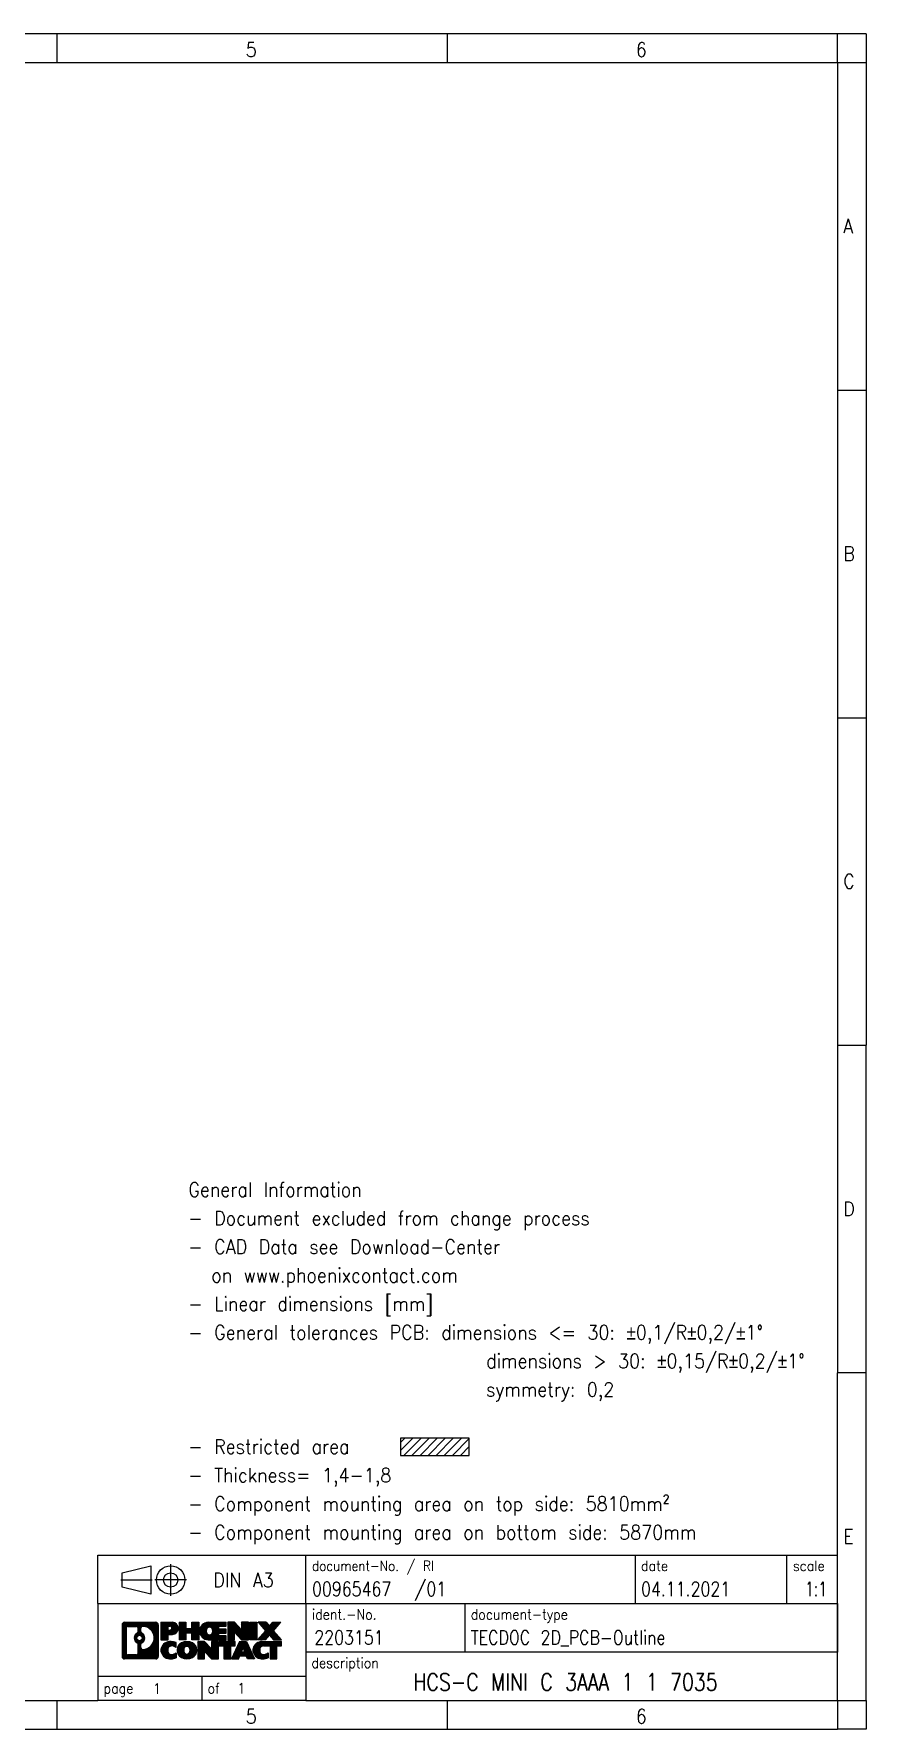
# Model space of a CAD drawing. Header units: millimetres. Extents: x -1283 to -863, y -1170 to -873.
# Drawn here: x -1008.7 to -862.9, y -1170 to -873 of the extents above; entities that cross this region are included whole.
import ezdxf

# ---------------------------------------------------------------- set-up
doc = ezdxf.new("R2010")
doc.units = ezdxf.units.MM
doc.linetypes.add('DOT_CENTER', pattern=[14, 12, -1, 0, -1])
doc.linetypes.add('PHANTOM', pattern=[13, 10, -1, 0, -1, 0, -1])
doc.layers.add('1', color=7, linetype='Continuous')
doc.styles.add('CONVERTER_11', font='txt.shx', dxfattribs={"width": 0.9})
doc.styles.add('CONVERTER_12', font='txt.shx', dxfattribs={"width": 0.81})
doc.styles.add('CONVERTER_13', font='txt.shx', dxfattribs={"width": 0.72})
doc.styles.add('CONVERTER_14', font='txt.shx', dxfattribs={"width": 0.855})
pattern_1 = [(45, (62.7811309658083, -72.3161373035813), (-0.1414213562373095, 0), [])]

# ---------------------------------------------------------------- blocks, each defined once
blk = doc.blocks.new('110519_general_information_2', base_point=(-938.42158064656, -1120.54371178141))
at = {"layer": '1', "linetype": 'Continuous'}
h = blk.add_hatch(dxfattribs=at)
h.set_pattern_fill('_USER', color=2, angle=45, pattern_type=0)
h.set_pattern_definition([(45, (0, 0), (-0.7071067811865475, 0.7071067811865476), [])])
h.paths.add_polyline_path([(-932.42158064656, -1119.04371178141), (-944.42158064656, -1119.04371178141), (-944.42158064656, -1122.04371178141), (-932.42158064656, -1122.04371178141)])
at = {"layer": '1', "color": 2, "linetype": 'Continuous'}
for p, q in [((-932.42158064656, -1119.04371178141), (-944.42158064656, -1119.04371178141)), ((-944.42158064656, -1119.04371178141), (-944.42158064656, -1122.04371178141)), ((-932.42158064656, -1122.04371178141), (-932.42158064656, -1119.04371178141)), ((-944.42158064656, -1122.04371178141), (-932.42158064656, -1122.04371178141))]:
    blk.add_line(p, q, dxfattribs=at)
blk = doc.blocks.new('_punkt', base_point=(-867.8999996192998, -1164.999998473352))
at = {"layer": '1', "color": 2, "linetype": 'Continuous'}
for q in [(-862.8999996193022, -1164.999998473352), (-867.8999996192997, -1169.999998473352)]:
    blk.add_line((-867.8999996192997, -1164.999998473352), q, dxfattribs=at)
blk = doc.blocks.new('_rahmen', base_point=(-867.8999996192997, -1169.999998473352))
at = {"layer": '1', "linetype": 'Continuous'}
h = blk.add_hatch(dxfattribs=at)
h.set_pattern_fill('CUSTOM20', color=2, scale=0.1, angle=45, pattern_type=2)
h.set_pattern_definition(pattern_1)
edge = h.paths.add_edge_path()
edge.add_line((-986.8863479380036, -1151.717743088753), (-986.8863479380036, -1157.282253857953))
edge.add_arc((-987.3105925533874, -1157.282253857953), 0.4242446153830315, 270, 360, ccw=False)
edge.add_line((-987.3105925533874, -1157.706498473336), (-992.7839046441044, -1157.706498473336))
edge.add_arc((-992.7839046441044, -1157.282253857953), 0.4242446153828041, 180, 270, ccw=False)
edge.add_line((-993.2081492594872, -1157.282253857953), (-993.2081492594872, -1151.717743088753))
edge.add_arc((-992.7839046441044, -1151.717743088753), 0.424244615383941, 90, 180, ccw=False)
edge.add_line((-992.7839046441044, -1151.293498473369), (-987.3105925533874, -1151.293498473369))
edge.add_arc((-987.3105925533874, -1151.717743088753), 0.4242446153838273, 0, 90, ccw=False)
edge = h.paths.add_edge_path(flags=16)
edge.add_arc((-992.1900099673578, -1156.678225994703), 0.3157169230756836, 180, 270)
edge.add_line((-992.1900099673578, -1156.993942917779), (-990.7141767063483, -1156.993942917779))
edge.add_arc((-990.7141767063483, -1156.678225994703), 0.3157169230757972, 270, 360)
edge.add_line((-990.3984597832716, -1156.678225994703), (-990.3984597832716, -1155.147455063171))
edge.add_arc((-990.7141767063483, -1155.147455063171), 0.3157169230767067, 0, 64.80558935147235)
edge.add_arc((-990.1915922587733, -1154.036625317108), 0.9118975235571412, 115.19441064853629, 244.80558935148798, ccw=False)
edge.add_arc((-990.7141767063483, -1152.925795571046), 0.3157169230765287, 295.1944106485277, 360)
edge.add_line((-990.3984597832716, -1152.925795571046), (-990.3984597832716, -1152.321770951985))
edge.add_arc((-990.7141767063483, -1152.321770951985), 0.3157169230767067, 0, 90)
edge.add_line((-990.7141767063483, -1152.006054028909), (-992.1900099673578, -1152.006054028909))
edge.add_arc((-992.1900099673578, -1152.321770951985), 0.3157169230760246, 90, 180)
edge.add_line((-992.5057268904335, -1152.321770951985), (-992.5057268904335, -1156.678225994703))
edge = h.paths.add_edge_path(flags=16)
edge.add_arc((-989.614461280826, -1155.145766917077), 0.3157169230770072, 115.3740086783167, 180)
edge.add_line((-989.9301782039029, -1155.145766917077), (-989.9301782039029, -1155.727618323772))
edge.add_arc((-989.614461280826, -1155.727618323772), 0.3157169230768204, 180, 269.8110329574179)
edge.add_arc((-989.608845145516, -1154.024783376203), 2.018561131933152, 269.811032957581, 450.188967042419)
edge.add_arc((-989.614461280826, -1152.321948428634), 0.3157169230760149, 90.18896704258206, 180)
edge.add_line((-989.9301782039029, -1152.321948428634), (-989.9301782039029, -1152.927483717141))
edge.add_arc((-989.614461280826, -1152.927483717141), 0.3157169230768204, 180, 244.6259913215949)
edge.add_arc((-990.140503978914, -1154.036625317108), 0.9118481501445603, -64.6259913218226, 64.6259913217981, ccw=False)
edge = h.paths.add_edge_path(flags=16)
edge.add_arc((-990.1643189935868, -1154.036625317108), 0.4709789327785074, 0, 360)
h = blk.add_hatch(dxfattribs=at)
h.set_pattern_fill('CUSTOM21', color=2, scale=0.1, angle=45, pattern_type=2)
h.set_pattern_definition(pattern_1)
edge = h.paths.add_edge_path()
edge.add_line((-986.8863479380036, -1151.717743088753), (-986.8863479380036, -1157.282253857953))
edge.add_arc((-987.3105925533874, -1157.282253857953), 0.4242446153830315, 270, 360, ccw=False)
edge.add_line((-987.3105925533874, -1157.706498473336), (-992.7839046441044, -1157.706498473336))
edge.add_arc((-992.7839046441044, -1157.282253857953), 0.4242446153828041, 180, 270, ccw=False)
edge.add_line((-993.2081492594872, -1157.282253857953), (-993.2081492594872, -1151.717743088753))
edge.add_arc((-992.7839046441044, -1151.717743088753), 0.424244615383941, 90, 180, ccw=False)
edge.add_line((-992.7839046441044, -1151.293498473369), (-987.3105925533874, -1151.293498473369))
edge.add_arc((-987.3105925533874, -1151.717743088753), 0.4242446153838273, 0, 90, ccw=False)
edge = h.paths.add_edge_path(flags=16)
edge.add_arc((-992.1900099673578, -1156.678225994703), 0.3157169230756836, 180, 270)
edge.add_line((-992.1900099673578, -1156.993942917779), (-990.7141767063483, -1156.993942917779))
edge.add_arc((-990.7141767063483, -1156.678225994703), 0.3157169230757972, 270, 360)
edge.add_line((-990.3984597832716, -1156.678225994703), (-990.3984597832716, -1155.147455063171))
edge.add_arc((-990.7141767063483, -1155.147455063171), 0.3157169230767067, 0, 64.80558935147235)
edge.add_arc((-990.1915922587733, -1154.036625317108), 0.9118975235571412, 115.19441064853629, 244.80558935148798, ccw=False)
edge.add_arc((-990.7141767063483, -1152.925795571046), 0.3157169230765287, 295.1944106485277, 360)
edge.add_line((-990.3984597832716, -1152.925795571046), (-990.3984597832716, -1152.321770951985))
edge.add_arc((-990.7141767063483, -1152.321770951985), 0.3157169230767067, 0, 90)
edge.add_line((-990.7141767063483, -1152.006054028909), (-992.1900099673578, -1152.006054028909))
edge.add_arc((-992.1900099673578, -1152.321770951985), 0.3157169230760246, 90, 180)
edge.add_line((-992.5057268904335, -1152.321770951985), (-992.5057268904335, -1156.678225994703))
edge = h.paths.add_edge_path(flags=16)
edge.add_arc((-989.614461280826, -1155.145766917077), 0.3157169230770072, 115.3740086783167, 180)
edge.add_line((-989.9301782039029, -1155.145766917077), (-989.9301782039029, -1155.727618323772))
edge.add_arc((-989.614461280826, -1155.727618323772), 0.3157169230768204, 180, 269.8110329574179)
edge.add_arc((-989.608845145516, -1154.024783376203), 2.018561131933152, 269.811032957581, 450.188967042419)
edge.add_arc((-989.614461280826, -1152.321948428634), 0.3157169230760149, 90.18896704258206, 180)
edge.add_line((-989.9301782039029, -1152.321948428634), (-989.9301782039029, -1152.927483717141))
edge.add_arc((-989.614461280826, -1152.927483717141), 0.3157169230768204, 180, 244.6259913215949)
edge.add_arc((-990.140503978914, -1154.036625317108), 0.9118481501445603, -64.6259913218226, 64.6259913217981, ccw=False)
edge = h.paths.add_edge_path(flags=16)
edge.add_arc((-990.1643189935868, -1154.036625317108), 0.4709789327785074, 0, 360)
h = blk.add_hatch(dxfattribs=at)
h.set_pattern_fill('CUSTOM14', color=2, scale=0.1, angle=45, pattern_type=2)
h.set_pattern_definition(pattern_1)
edge = h.paths.add_edge_path()
edge.add_line((-984.4099588591024, -1153.404229756018), (-985.1687264468828, -1153.404229756018))
edge.add_line((-985.1687264468828, -1153.404229756018), (-985.1687264468828, -1154.347307997162))
edge.add_line((-985.1687264468828, -1154.347307997162), (-986.4092308571368, -1154.347307997162))
edge.add_line((-986.4092308571368, -1154.347307997162), (-986.4092308571368, -1151.293498473351))
edge.add_line((-986.4092308571368, -1151.293498473351), (-984.4099588591024, -1151.293498473351))
edge.add_arc((-984.4099588591024, -1152.348864114685), 1.055365641332855, -90, 90, ccw=False)
edge = h.paths.add_edge_path(flags=16)
edge.add_arc((-984.8514313853408, -1152.309468143462), 0.3528638246709761, 270, 450)
edge.add_line((-984.8514313853408, -1151.956604318791), (-985.1687264468828, -1151.956604318791))
edge.add_line((-985.1687264468828, -1151.956604318791), (-985.1687264468828, -1152.662331968133))
edge.add_line((-985.1687264468828, -1152.662331968133), (-984.8514313853408, -1152.662331968133))
h = blk.add_hatch(dxfattribs=at)
h.set_pattern_fill('CUSTOM15', color=2, scale=0.1, angle=45, pattern_type=2)
h.set_pattern_definition(pattern_1)
edge = h.paths.add_edge_path()
edge.add_line((-984.4099588591024, -1153.404229756018), (-985.1687264468828, -1153.404229756018))
edge.add_line((-985.1687264468828, -1153.404229756018), (-985.1687264468828, -1154.347307997162))
edge.add_line((-985.1687264468828, -1154.347307997162), (-986.4092308571368, -1154.347307997162))
edge.add_line((-986.4092308571368, -1154.347307997162), (-986.4092308571368, -1151.293498473351))
edge.add_line((-986.4092308571368, -1151.293498473351), (-984.4099588591024, -1151.293498473351))
edge.add_arc((-984.4099588591024, -1152.348864114685), 1.055365641332855, -90, 90, ccw=False)
edge = h.paths.add_edge_path(flags=16)
edge.add_arc((-984.8514313853408, -1152.309468143462), 0.3528638246709761, 270, 450)
edge.add_line((-984.8514313853408, -1151.956604318791), (-985.1687264468828, -1151.956604318791))
edge.add_line((-985.1687264468828, -1151.956604318791), (-985.1687264468828, -1152.662331968133))
edge.add_line((-985.1687264468828, -1152.662331968133), (-984.8514313853408, -1152.662331968133))
h = blk.add_hatch(dxfattribs=at)
h.set_pattern_fill('CUSTOM0', color=2, scale=0.1, angle=45, pattern_type=2)
h.set_pattern_definition(pattern_1)
h.paths.add_polyline_path([(-979.7773034330886, -1154.347307997162), (-980.9700961352551, -1154.347307997162), (-980.9700961352551, -1153.213035888318), (-982.0197537131625, -1153.213035888318), (-982.0197537131625, -1154.347307997162), (-983.212546415329, -1154.347307997162), (-983.212546415329, -1151.293498473351), (-982.0197537131625, -1151.293498473351), (-982.0197537131625, -1152.362331806685), (-980.9700961352551, -1152.362331806685), (-980.9700961352551, -1151.293498473351), (-979.7773034330886, -1151.293498473351)])
h = blk.add_hatch(dxfattribs=at)
h.set_pattern_fill('CUSTOM1', color=2, scale=0.1, angle=45, pattern_type=2)
h.set_pattern_definition(pattern_1)
h.paths.add_polyline_path([(-979.7773034330886, -1154.347307997162), (-980.9700961352551, -1154.347307997162), (-980.9700961352551, -1153.213035888318), (-982.0197537131625, -1153.213035888318), (-982.0197537131625, -1154.347307997162), (-983.212546415329, -1154.347307997162), (-983.212546415329, -1151.293498473351), (-982.0197537131625, -1151.293498473351), (-982.0197537131625, -1152.362331806685), (-980.9700961352551, -1152.362331806685), (-980.9700961352551, -1151.293498473351), (-979.7773034330886, -1151.293498473351)])
h = blk.add_hatch(dxfattribs=at)
h.set_pattern_fill('CUSTOM18', color=2, scale=0.1, angle=45, pattern_type=2)
h.set_pattern_definition(pattern_1)
edge = h.paths.add_edge_path()
edge.add_line((-974.958420916334, -1151.991512078794), (-976.2943487427617, -1151.991512078794))
edge.add_line((-976.2943487427617, -1151.991512078794), (-976.2943487427617, -1152.471396432535))
edge.add_line((-976.2943487427617, -1152.471396432535), (-974.958420916334, -1152.471396432535))
edge.add_line((-974.958420916334, -1152.471396432535), (-974.958420916334, -1153.169410037978))
edge.add_line((-974.958420916334, -1153.169410037978), (-976.2943487427617, -1153.169410037978))
edge.add_line((-976.2943487427617, -1153.169410037978), (-976.2943487427617, -1153.649294391719))
edge.add_line((-976.2943487427617, -1153.649294391719), (-974.958420916334, -1153.649294391719))
edge.add_line((-974.958420916334, -1153.649294391719), (-974.958420916334, -1154.347307997162))
edge.add_line((-974.958420916334, -1154.347307997162), (-978.108740640115, -1154.347307997162))
edge.add_arc((-978.108740640115, -1152.820403235256), 1.526904761904916, 90, 270, ccw=False)
edge.add_line((-978.108740640115, -1151.293498473351), (-974.958420916334, -1151.293498473351))
edge.add_line((-974.958420916334, -1151.293498473351), (-974.958420916334, -1151.991512078794))
edge = h.paths.add_edge_path(flags=16)
edge.add_arc((-977.8924686299498, -1152.663672057136), 0.5179085730130512, 38.12041979709668, 141.8795802029111)
edge.add_arc((-977.6927285936035, -1152.820403235256), 0.7717997786790727, 141.8795802029074, 218.1204197972121)
edge.add_arc((-977.8924686299498, -1152.977134413377), 0.5179085730138424, 218.1204197971879, 321.8795802028044)
edge.add_arc((-978.092208666296, -1152.820403235256), 0.7717997786801571, 321.8795802027775, 398.120419797103)
h = blk.add_hatch(dxfattribs=at)
h.set_pattern_fill('CUSTOM19', color=2, scale=0.1, angle=45, pattern_type=2)
h.set_pattern_definition(pattern_1)
edge = h.paths.add_edge_path()
edge.add_line((-974.958420916334, -1151.991512078794), (-976.2943487427617, -1151.991512078794))
edge.add_line((-976.2943487427617, -1151.991512078794), (-976.2943487427617, -1152.471396432535))
edge.add_line((-976.2943487427617, -1152.471396432535), (-974.958420916334, -1152.471396432535))
edge.add_line((-974.958420916334, -1152.471396432535), (-974.958420916334, -1153.169410037978))
edge.add_line((-974.958420916334, -1153.169410037978), (-976.2943487427617, -1153.169410037978))
edge.add_line((-976.2943487427617, -1153.169410037978), (-976.2943487427617, -1153.649294391719))
edge.add_line((-976.2943487427617, -1153.649294391719), (-974.958420916334, -1153.649294391719))
edge.add_line((-974.958420916334, -1153.649294391719), (-974.958420916334, -1154.347307997162))
edge.add_line((-974.958420916334, -1154.347307997162), (-978.108740640115, -1154.347307997162))
edge.add_arc((-978.108740640115, -1152.820403235256), 1.526904761904916, 90, 270, ccw=False)
edge.add_line((-978.108740640115, -1151.293498473351), (-974.958420916334, -1151.293498473351))
edge.add_line((-974.958420916334, -1151.293498473351), (-974.958420916334, -1151.991512078794))
edge = h.paths.add_edge_path(flags=16)
edge.add_arc((-977.8924686299498, -1152.663672057136), 0.5179085730130512, 38.12041979709668, 141.8795802029111)
edge.add_arc((-977.6927285936035, -1152.820403235256), 0.7717997786790727, 141.8795802029074, 218.1204197972121)
edge.add_arc((-977.8924686299498, -1152.977134413377), 0.5179085730138424, 218.1204197971879, 321.8795802028044)
edge.add_arc((-978.092208666296, -1152.820403235256), 0.7717997786801571, 321.8795802027775, 398.120419797103)
h = blk.add_hatch(dxfattribs=at)
h.set_pattern_fill('CUSTOM4', color=2, scale=0.1, angle=45, pattern_type=2)
h.set_pattern_definition(pattern_1)
h.paths.add_polyline_path([(-972.2865652634806, -1152.602273983556), (-973.5270696737347, -1151.293498473351), (-974.7198623759011, -1151.293498473351), (-974.7198623759011, -1154.347307997162), (-973.5270696737347, -1154.347307997162), (-973.5270696737347, -1153.038532486957), (-972.2865652634806, -1154.347307997162), (-971.0937725613139, -1154.347307997162), (-971.0937725613139, -1151.293498473351), (-972.2865652634806, -1151.293498473351)])
h = blk.add_hatch(dxfattribs=at)
h.set_pattern_fill('CUSTOM5', color=2, scale=0.1, angle=45, pattern_type=2)
h.set_pattern_definition(pattern_1)
h.paths.add_polyline_path([(-972.2865652634806, -1152.602273983556), (-973.5270696737347, -1151.293498473351), (-974.7198623759011, -1151.293498473351), (-974.7198623759011, -1154.347307997162), (-973.5270696737347, -1154.347307997162), (-973.5270696737347, -1153.038532486957), (-972.2865652634806, -1154.347307997162), (-971.0937725613139, -1154.347307997162), (-971.0937725613139, -1151.293498473351), (-972.2865652634806, -1151.293498473351)])
h = blk.add_hatch(dxfattribs=at)
h.set_pattern_fill('CUSTOM10', color=2, scale=0.1, angle=45, pattern_type=2)
h.set_pattern_definition(pattern_1)
h.paths.add_polyline_path([(-969.6147096106272, -1154.347307997162), (-970.8552140208801, -1154.347307997162), (-970.8552140208801, -1151.293498473351), (-969.6147096106272, -1151.293498473351)])
h = blk.add_hatch(dxfattribs=at)
h.set_pattern_fill('CUSTOM11', color=2, scale=0.1, angle=45, pattern_type=2)
h.set_pattern_definition(pattern_1)
h.paths.add_polyline_path([(-969.6147096106272, -1154.347307997162), (-970.8552140208801, -1154.347307997162), (-970.8552140208801, -1151.293498473351), (-969.6147096106272, -1151.293498473351)])
h = blk.add_hatch(dxfattribs=at)
h.set_pattern_fill('CUSTOM12', color=2, scale=0.1, angle=45, pattern_type=2)
h.set_pattern_definition(pattern_1)
h.paths.add_polyline_path([(-965.3922234449564, -1151.293498473351), (-966.6947530757229, -1152.766449003387), (-965.2968000287826, -1154.347307997162), (-966.6995242465309, -1154.347307997162), (-967.3961151845964, -1153.559576211868), (-968.0927061226622, -1154.347307997162), (-969.4954303404103, -1154.347307997162), (-968.09747729347, -1152.766449003387), (-969.4000069242375, -1151.293498473351), (-967.9972827064882, -1151.293498473351), (-967.3961151845964, -1151.973321794906), (-966.7949476627036, -1151.293498473351)])
h = blk.add_hatch(dxfattribs=at)
h.set_pattern_fill('CUSTOM13', color=2, scale=0.1, angle=45, pattern_type=2)
h.set_pattern_definition(pattern_1)
h.paths.add_polyline_path([(-965.3922234449564, -1151.293498473351), (-966.6947530757229, -1152.766449003387), (-965.2968000287826, -1154.347307997162), (-966.6995242465309, -1154.347307997162), (-967.3961151845964, -1153.559576211868), (-968.0927061226622, -1154.347307997162), (-969.4954303404103, -1154.347307997162), (-968.09747729347, -1152.766449003387), (-969.4000069242375, -1151.293498473351), (-967.9972827064882, -1151.293498473351), (-967.3961151845964, -1151.973321794906), (-966.7949476627036, -1151.293498473351)])
h = blk.add_hatch(dxfattribs=at)
h.set_pattern_fill('CUSTOM24', color=2, scale=0.1, angle=45, pattern_type=2)
h.set_pattern_definition(pattern_1)
edge = h.paths.add_edge_path()
edge.add_arc((-984.7844470266641, -1156.292384073466), 1.63969512394044, 84.84185523036614, 164.9381082228913)
edge.add_arc((-985.203574870127, -1156.179593711431), 1.205656168390868, 164.9381082228951, 195.0618917771153)
edge.add_arc((-984.7844470266641, -1156.066803349396), 1.639695123939652, 195.0618917771087, 275.1581447696339)
edge.add_arc((-985.0733031214, -1152.866912766174), 4.852596863499065, 275.1581447696229, 285.9799912583526)
edge.add_line((-983.7373752042822, -1157.531995071975), (-983.7373752042822, -1156.659478065172))
edge.add_arc((-984.9154302463073, -1154.769127346022), 2.227384008972647, 288.4480761181374, 301.93090894996465, ccw=False)
edge.add_arc((-984.4972625126463, -1156.02267312206), 0.9059297849846808, 246.6277221118606, 288.44807611817384, ccw=False)
edge.add_arc((-984.6537025453484, -1156.384665140769), 0.5115800601949912, 208.5214732577276, 246.6277221118682, ccw=False)
edge.add_arc((-984.2763452872681, -1156.179593711431), 0.941059735333413, 151.4785267422564, 208.521473257695, ccw=False)
edge.add_arc((-984.6537025453484, -1155.974522282092), 0.5115800601953623, 113.37227788817219, 151.4785267422724, ccw=False)
edge.add_arc((-984.4972625126463, -1156.336514300803), 0.9059297849855745, 71.55192388186248, 113.3722778881108, ccw=False)
edge.add_arc((-984.9154302463073, -1157.590060076839), 2.227384008973766, 58.06909105003848, 71.55192388186259, ccw=False)
edge.add_line((-983.7373752042822, -1155.699709357689), (-983.7373752042822, -1154.827192350886))
edge.add_arc((-985.0733031214, -1159.492274656687), 4.852596863498158, 74.02000874164733, 84.84185523037584)
h = blk.add_hatch(dxfattribs=at)
h.set_pattern_fill('CUSTOM25', color=2, scale=0.1, angle=45, pattern_type=2)
h.set_pattern_definition(pattern_1)
edge = h.paths.add_edge_path()
edge.add_arc((-984.7844470266641, -1156.292384073466), 1.63969512394044, 84.84185523036614, 164.9381082228913)
edge.add_arc((-985.203574870127, -1156.179593711431), 1.205656168390868, 164.9381082228951, 195.0618917771153)
edge.add_arc((-984.7844470266641, -1156.066803349396), 1.639695123939652, 195.0618917771087, 275.1581447696339)
edge.add_arc((-985.0733031214, -1152.866912766174), 4.852596863499065, 275.1581447696229, 285.9799912583526)
edge.add_line((-983.7373752042822, -1157.531995071975), (-983.7373752042822, -1156.659478065172))
edge.add_arc((-984.9154302463073, -1154.769127346022), 2.227384008972647, 288.4480761181374, 301.93090894996465, ccw=False)
edge.add_arc((-984.4972625126463, -1156.02267312206), 0.9059297849846808, 246.6277221118606, 288.44807611817384, ccw=False)
edge.add_arc((-984.6537025453484, -1156.384665140769), 0.5115800601949912, 208.5214732577276, 246.6277221118682, ccw=False)
edge.add_arc((-984.2763452872681, -1156.179593711431), 0.941059735333413, 151.4785267422564, 208.521473257695, ccw=False)
edge.add_arc((-984.6537025453484, -1155.974522282092), 0.5115800601953623, 113.37227788817219, 151.4785267422724, ccw=False)
edge.add_arc((-984.4972625126463, -1156.336514300803), 0.9059297849855745, 71.55192388186248, 113.3722778881108, ccw=False)
edge.add_arc((-984.9154302463073, -1157.590060076839), 2.227384008973766, 58.06909105003848, 71.55192388186259, ccw=False)
edge.add_line((-983.7373752042822, -1155.699709357689), (-983.7373752042822, -1154.827192350886))
edge.add_arc((-985.0733031214, -1159.492274656687), 4.852596863498158, 74.02000874164733, 84.84185523037584)
h = blk.add_hatch(dxfattribs=at)
h.set_pattern_fill('CUSTOM16', color=2, scale=0.1, angle=45, pattern_type=2)
h.set_pattern_definition(pattern_1)
edge = h.paths.add_edge_path()
edge.add_arc((-981.8534161107433, -1156.718168721734), 2.065479772209248, 62.45185182431621, 117.5481481756586)
edge.add_arc((-982.1343560025766, -1156.179593711431), 1.458034083651995, 117.5481481756546, 242.4518518243454)
edge.add_arc((-981.8534161107433, -1155.641018701128), 2.065479772208775, 242.4518518243414, 297.5481481756838)
edge.add_arc((-981.5724762189101, -1156.179593711431), 1.458034083652521, 297.5481481756942, 422.4518518243058)
edge = h.paths.add_edge_path(flags=16)
edge.add_arc((-982.0531561470897, -1156.179593711431), 0.7717997786795957, 321.8795802028306, 398.1204197971695)
edge.add_arc((-981.8534161107433, -1156.02286253331), 0.5179085730130126, 38.120419797132, 141.8795802028913)
edge.add_arc((-981.6536760743973, -1156.179593711431), 0.7717997786795957, 141.8795802028306, 218.1204197971694)
edge.add_arc((-981.8534161107433, -1156.336324889551), 0.5179085730138424, 218.1204197971879, 321.8795802027889)
h = blk.add_hatch(dxfattribs=at)
h.set_pattern_fill('CUSTOM17', color=2, scale=0.1, angle=45, pattern_type=2)
h.set_pattern_definition(pattern_1)
edge = h.paths.add_edge_path()
edge.add_arc((-981.8534161107433, -1156.718168721734), 2.065479772209248, 62.45185182431621, 117.5481481756586)
edge.add_arc((-982.1343560025766, -1156.179593711431), 1.458034083651995, 117.5481481756546, 242.4518518243454)
edge.add_arc((-981.8534161107433, -1155.641018701128), 2.065479772208775, 242.4518518243414, 297.5481481756838)
edge.add_arc((-981.5724762189101, -1156.179593711431), 1.458034083652521, 297.5481481756942, 422.4518518243058)
edge = h.paths.add_edge_path(flags=16)
edge.add_arc((-982.0531561470897, -1156.179593711431), 0.7717997786795957, 321.8795802028306, 398.1204197971695)
edge.add_arc((-981.8534161107433, -1156.02286253331), 0.5179085730130126, 38.120419797132, 141.8795802028913)
edge.add_arc((-981.6536760743973, -1156.179593711431), 0.7717997786795957, 141.8795802028306, 218.1204197971694)
edge.add_arc((-981.8534161107433, -1156.336324889551), 0.5179085730138424, 218.1204197971879, 321.8795802027889)
h = blk.add_hatch(dxfattribs=at)
h.set_pattern_fill('CUSTOM2', color=2, scale=0.1, angle=45, pattern_type=2)
h.set_pattern_definition(pattern_1)
h.paths.add_polyline_path([(-977.5350040839003, -1155.96146445973), (-978.7755084941532, -1154.652688949525), (-979.9683011963208, -1154.652688949525), (-979.9683011963208, -1157.706498473336), (-978.7755084941532, -1157.706498473336), (-978.7755084941532, -1156.397722963132), (-977.5350040839003, -1157.706498473336), (-976.3422113817339, -1157.706498473336), (-976.3422113817339, -1154.652688949525), (-977.5350040839003, -1154.652688949525)])
h = blk.add_hatch(dxfattribs=at)
h.set_pattern_fill('CUSTOM3', color=2, scale=0.1, angle=45, pattern_type=2)
h.set_pattern_definition(pattern_1)
h.paths.add_polyline_path([(-977.5350040839003, -1155.96146445973), (-978.7755084941532, -1154.652688949525), (-979.9683011963208, -1154.652688949525), (-979.9683011963208, -1157.706498473336), (-978.7755084941532, -1157.706498473336), (-978.7755084941532, -1156.397722963132), (-977.5350040839003, -1157.706498473336), (-976.3422113817339, -1157.706498473336), (-976.3422113817339, -1154.652688949525), (-977.5350040839003, -1154.652688949525)])
h = blk.add_hatch(dxfattribs=at)
h.set_pattern_fill('CUSTOM6', color=2, scale=0.1, angle=45, pattern_type=2)
h.set_pattern_definition(pattern_1)
h.paths.add_polyline_path([(-973.38408548036, -1154.652688949525), (-976.1990762574737, -1154.652688949525), (-976.1990762574737, -1155.437954255649), (-975.3879772199991, -1155.437954255649), (-975.3879772199991, -1157.706498473336), (-974.1951845178327, -1157.706498473336), (-974.1951845178327, -1155.437954255649), (-973.38408548036, -1155.437954255649)])
h = blk.add_hatch(dxfattribs=at)
h.set_pattern_fill('CUSTOM7', color=2, scale=0.1, angle=45, pattern_type=2)
h.set_pattern_definition(pattern_1)
h.paths.add_polyline_path([(-973.38408548036, -1154.652688949525), (-976.1990762574737, -1154.652688949525), (-976.1990762574737, -1155.437954255649), (-975.3879772199991, -1155.437954255649), (-975.3879772199991, -1157.706498473336), (-974.1951845178327, -1157.706498473336), (-974.1951845178327, -1155.437954255649), (-973.38408548036, -1155.437954255649)])
h = blk.add_hatch(dxfattribs=at)
h.set_pattern_fill('CUSTOM8', color=2, scale=0.1, angle=45, pattern_type=2)
h.set_pattern_definition(pattern_1)
h.paths.add_polyline_path([(-971.245658024413, -1157.706498473336), (-971.4571380778889, -1157.165537929118), (-972.5895796545628, -1157.165537929118), (-972.8010597080386, -1157.706498473336), (-974.0415641182915, -1157.706498473336), (-972.6436110713523, -1154.652688949525), (-971.4031066610994, -1154.652688949525), (-970.0051536141592, -1157.706498473336)])
h.paths.add_polyline_path([(-972.3235241034176, -1156.484974663812), (-972.0233588662254, -1155.717159697825), (-971.7231936290352, -1156.484974663812)], flags=16)
h = blk.add_hatch(dxfattribs=at)
h.set_pattern_fill('CUSTOM9', color=2, scale=0.1, angle=45, pattern_type=2)
h.set_pattern_definition(pattern_1)
h.paths.add_polyline_path([(-971.245658024413, -1157.706498473336), (-971.4571380778889, -1157.165537929118), (-972.5895796545628, -1157.165537929118), (-972.8010597080386, -1157.706498473336), (-974.0415641182915, -1157.706498473336), (-972.6436110713523, -1154.652688949525), (-971.4031066610994, -1154.652688949525), (-970.0051536141592, -1157.706498473336)])
h.paths.add_polyline_path([(-972.3235241034176, -1156.484974663812), (-972.0233588662254, -1155.717159697825), (-971.7231936290352, -1156.484974663812)], flags=16)
h = blk.add_hatch(dxfattribs=at)
h.set_pattern_fill('CUSTOM22', color=2, scale=0.1, angle=45, pattern_type=2)
h.set_pattern_definition(pattern_1)
edge = h.paths.add_edge_path()
edge.add_line((-965.2968000287826, -1155.437954255649), (-966.1078990662561, -1155.437954255649))
edge.add_line((-966.1078990662561, -1155.437954255649), (-966.1078990662561, -1157.706498473336))
edge.add_line((-966.1078990662561, -1157.706498473336), (-967.3006917684238, -1157.706498473336))
edge.add_line((-967.3006917684238, -1157.706498473336), (-967.3006917684238, -1155.437954255649))
edge.add_line((-967.3006917684238, -1155.437954255649), (-968.4043310679918, -1155.437954255649))
edge.add_arc((-968.4043310679918, -1156.392477262475), 0.9545230068260935, 90, 109.3371432194175)
edge.add_arc((-968.5510010660955, -1155.974522282092), 0.5115800601948339, 109.3371432194654, 151.4785267424227)
edge.add_arc((-968.173643808014, -1156.179593711431), 0.9410597353349766, 151.4785267423711, 208.5214732576897)
edge.add_arc((-968.5510010660955, -1156.384665140769), 0.5115800601965329, 208.5214732577787, 246.6277221118799)
edge.add_arc((-968.3945610333924, -1156.02267312206), 0.9059297849850417, 246.6277221118078, 288.4480761180874)
edge.add_arc((-968.8127287670544, -1154.769127346023), 2.227384008972611, 288.4480761181346, 301.9309089499367)
edge.add_line((-967.6346737250304, -1156.659478065173), (-967.6346737250304, -1157.531995071976))
edge.add_arc((-968.9706016421471, -1152.866912766174), 4.852596863499167, 275.1581447696363, 285.97999125833604, ccw=False)
edge.add_arc((-968.6817455474113, -1156.066803349396), 1.639695123940421, 195.0618917771015, 275.1581447696774, ccw=False)
edge.add_arc((-969.100873390873, -1156.179593711431), 1.205656168392844, 164.9381082229204, 195.0618917770901, ccw=False)
edge.add_arc((-968.6817455474113, -1156.292384073466), 1.639695123940101, 90, 164.9381082228985, ccw=False)
edge.add_line((-968.6817455474113, -1154.652688949526), (-965.2968000287826, -1154.652688949525))
edge.add_line((-965.2968000287826, -1154.652688949525), (-965.2968000287826, -1155.437954255649))
h = blk.add_hatch(dxfattribs=at)
h.set_pattern_fill('CUSTOM23', color=2, scale=0.1, angle=45, pattern_type=2)
h.set_pattern_definition(pattern_1)
edge = h.paths.add_edge_path()
edge.add_line((-965.2968000287826, -1155.437954255649), (-966.1078990662561, -1155.437954255649))
edge.add_line((-966.1078990662561, -1155.437954255649), (-966.1078990662561, -1157.706498473336))
edge.add_line((-966.1078990662561, -1157.706498473336), (-967.3006917684238, -1157.706498473336))
edge.add_line((-967.3006917684238, -1157.706498473336), (-967.3006917684238, -1155.437954255649))
edge.add_line((-967.3006917684238, -1155.437954255649), (-968.4043310679918, -1155.437954255649))
edge.add_arc((-968.4043310679918, -1156.392477262475), 0.9545230068260935, 90, 109.3371432194175)
edge.add_arc((-968.5510010660955, -1155.974522282092), 0.5115800601948339, 109.3371432194654, 151.4785267424227)
edge.add_arc((-968.173643808014, -1156.179593711431), 0.9410597353349766, 151.4785267423711, 208.5214732576897)
edge.add_arc((-968.5510010660955, -1156.384665140769), 0.5115800601965329, 208.5214732577787, 246.6277221118799)
edge.add_arc((-968.3945610333924, -1156.02267312206), 0.9059297849850417, 246.6277221118078, 288.4480761180874)
edge.add_arc((-968.8127287670544, -1154.769127346023), 2.227384008972611, 288.4480761181346, 301.9309089499367)
edge.add_line((-967.6346737250304, -1156.659478065173), (-967.6346737250304, -1157.531995071976))
edge.add_arc((-968.9706016421471, -1152.866912766174), 4.852596863499167, 275.1581447696363, 285.97999125833604, ccw=False)
edge.add_arc((-968.6817455474113, -1156.066803349396), 1.639695123940421, 195.0618917771015, 275.1581447696774, ccw=False)
edge.add_arc((-969.100873390873, -1156.179593711431), 1.205656168392844, 164.9381082229204, 195.0618917770901, ccw=False)
edge.add_arc((-968.6817455474113, -1156.292384073466), 1.639695123940101, 90, 164.9381082228985, ccw=False)
edge.add_line((-968.6817455474113, -1154.652688949526), (-965.2968000287826, -1154.652688949525))
edge.add_line((-965.2968000287826, -1154.652688949525), (-965.2968000287826, -1155.437954255649))
at = {"color": 2, "linetype": 'Continuous'}
for p, q in [((-993.2081492594872, -1151.717743088753), (-993.2081492594872, -1157.282253857953)), ((-992.7839046441044, -1151.293498473369), (-987.3105925533874, -1151.293498473369)), ((-992.5057268904335, -1152.321770951985), (-992.5057268904335, -1156.678225994703)), ((-992.1900099673578, -1152.006054028909), (-990.7141767063483, -1152.006054028909)), ((-990.3984597832716, -1152.925795571046), (-990.3984597832716, -1152.321770951985)), ((-989.9301782039029, -1152.927483717141), (-989.9301782039029, -1152.321948428634)), ((-986.8863479380036, -1151.717743088753), (-986.8863479380036, -1157.282253857953)), ((-986.4092308571368, -1151.293498473351), (-986.4092308571368, -1154.347307997162)), ((-986.4092308571368, -1151.293498473351), (-984.4099588591024, -1151.293498473351)), ((-985.1687264468828, -1151.956604318791), (-984.8514313853408, -1151.956604318791)), ((-985.1687264468828, -1152.662331968133), (-985.1687264468828, -1151.956604318791)), ((-983.212546415329, -1151.293498473351), (-982.0197537131625, -1151.293498473351)), ((-983.212546415329, -1151.293498473351), (-983.212546415329, -1154.347307997162)), ((-982.0197537131625, -1151.293498473351), (-982.0197537131625, -1152.362331806685)), ((-980.9700961352551, -1151.293498473351), (-979.7773034330886, -1151.293498473351)), ((-980.9700961352551, -1152.362331806685), (-980.9700961352551, -1151.293498473351)), ((-979.7773034330886, -1151.293498473351), (-979.7773034330886, -1154.347307997162)), ((-978.108740640115, -1151.293498473351), (-974.958420916334, -1151.293498473351)), ((-976.2943487427617, -1152.471396432535), (-976.2943487427617, -1151.991512078794)), ((-976.2943487427617, -1151.991512078794), (-974.958420916334, -1151.991512078794)), ((-974.958420916334, -1151.991512078794), (-974.958420916334, -1151.293498473351)), ((-974.7198623759011, -1151.293498473351), (-974.7198623759011, -1154.347307997162)), ((-973.5270696737347, -1151.293498473351), (-974.7198623759011, -1151.293498473351)), ((-972.2865652634806, -1152.602273983556), (-973.5270696737347, -1151.293498473351)), ((-972.2865652634806, -1151.293498473351), (-972.2865652634806, -1152.602273983556)), ((-971.0937725613139, -1151.293498473351), (-972.2865652634806, -1151.293498473351)), ((-971.0937725613139, -1154.347307997162), (-971.0937725613139, -1151.293498473351)), ((-970.8552140208801, -1151.293498473351), (-969.6147096106272, -1151.293498473351)), ((-970.8552140208801, -1154.347307997162), (-970.8552140208801, -1151.293498473351)), ((-969.6147096106272, -1151.293498473351), (-969.6147096106272, -1154.347307997162)), ((-967.9972827064882, -1151.293498473351), (-969.4000069242375, -1151.293498473351)), ((-969.4000069242375, -1151.293498473351), (-968.09747729347, -1152.766449003387)), ((-967.9972827064882, -1151.293498473351), (-967.3961151845964, -1151.973321794906)), ((-967.3961151845964, -1151.973321794906), (-966.7949476627036, -1151.293498473351)), ((-966.7949476627036, -1151.293498473351), (-965.3922234449564, -1151.293498473351)), ((-966.6947530757229, -1152.766449003387), (-965.3922234449564, -1151.293498473351)), ((-990.3984597832716, -1156.678225994703), (-990.3984597832716, -1155.147455063171)), ((-989.9301782039029, -1155.727618323772), (-989.9301782039029, -1155.145766917077)), ((-986.4092308571368, -1154.347307997162), (-985.1687264468828, -1154.347307997162)), ((-985.1687264468828, -1152.662331968133), (-984.8514313853408, -1152.662331968133)), ((-985.1687264468828, -1153.404229756018), (-984.4099588591024, -1153.404229756018)), ((-985.1687264468828, -1154.347307997162), (-985.1687264468828, -1153.404229756018)), ((-983.7373752042822, -1155.699709357689), (-983.7373752042822, -1154.827192350886)), ((-982.0197537131625, -1154.347307997162), (-983.212546415329, -1154.347307997162)), ((-982.0197537131625, -1152.362331806685), (-980.9700961352551, -1152.362331806685)), ((-982.0197537131625, -1153.213035888318), (-982.0197537131625, -1154.347307997162)), ((-980.9700961352551, -1153.213035888318), (-982.0197537131625, -1153.213035888318)), ((-980.9700961352551, -1154.347307997162), (-980.9700961352551, -1153.213035888318)), ((-979.7773034330886, -1154.347307997162), (-980.9700961352551, -1154.347307997162)), ((-979.9683011963208, -1154.652688949525), (-979.9683011963208, -1157.706498473336)), ((-978.7755084941532, -1154.652688949525), (-979.9683011963208, -1154.652688949525)), ((-977.5350040839003, -1155.96146445973), (-978.7755084941532, -1154.652688949525)), ((-978.108740640115, -1154.347307997162), (-974.958420916334, -1154.347307997162)), ((-976.3422113817339, -1154.652688949525), (-977.5350040839003, -1154.652688949525)), ((-977.5350040839003, -1154.652688949525), (-977.5350040839003, -1155.96146445973)), ((-976.3422113817339, -1157.706498473336), (-976.3422113817339, -1154.652688949525)), ((-974.958420916334, -1152.471396432535), (-976.2943487427617, -1152.471396432535)), ((-976.2943487427617, -1153.169410037978), (-974.958420916334, -1153.169410037978)), ((-976.2943487427617, -1153.649294391719), (-976.2943487427617, -1153.169410037978)), ((-974.958420916334, -1153.649294391719), (-976.2943487427617, -1153.649294391719)), ((-973.38408548036, -1154.652688949525), (-976.1990762574737, -1154.652688949525)), ((-976.1990762574737, -1154.652688949525), (-976.1990762574737, -1155.437954255649)), ((-974.958420916334, -1153.169410037978), (-974.958420916334, -1152.471396432535)), ((-974.958420916334, -1154.347307997162), (-974.958420916334, -1153.649294391719)), ((-974.7198623759011, -1154.347307997162), (-973.5270696737347, -1154.347307997162)), ((-972.6436110713523, -1154.652688949525), (-974.0415641182915, -1157.706498473336)), ((-973.5270696737347, -1154.347307997162), (-973.5270696737347, -1153.038532486957)), ((-973.5270696737347, -1153.038532486957), (-972.2865652634806, -1154.347307997162)), ((-973.38408548036, -1155.437954255649), (-973.38408548036, -1154.652688949525)), ((-972.6436110713523, -1154.652688949525), (-971.4031066610994, -1154.652688949525)), ((-972.2865652634806, -1154.347307997162), (-971.0937725613139, -1154.347307997162)), ((-971.4031066610994, -1154.652688949525), (-970.0051536141592, -1157.706498473336)), ((-969.6147096106272, -1154.347307997162), (-970.8552140208801, -1154.347307997162)), ((-969.4954303404103, -1154.347307997162), (-968.09747729347, -1152.766449003387)), ((-968.0927061226622, -1154.347307997162), (-969.4954303404103, -1154.347307997162)), ((-968.6817455474113, -1154.652688949526), (-965.2968000287826, -1154.652688949525)), ((-968.0927061226622, -1154.347307997162), (-967.3961151845964, -1153.559576211868)), ((-967.3961151845964, -1153.559576211868), (-966.6995242465309, -1154.347307997162)), ((-966.6995242465309, -1154.347307997162), (-965.2968000287826, -1154.347307997162)), ((-966.6947530757229, -1152.766449003387), (-965.2968000287826, -1154.347307997162)), ((-965.2968000287826, -1155.437954255649), (-965.2968000287826, -1154.652688949525)), ((-987.3105925533874, -1157.706498473336), (-992.7839046441044, -1157.706498473336)), ((-990.7141767063483, -1156.993942917779), (-992.1900099673578, -1156.993942917779)), ((-983.7373752042822, -1156.659478065172), (-983.7373752042822, -1157.531995071975)), ((-979.9683011963208, -1157.706498473336), (-978.7755084941532, -1157.706498473336)), ((-978.7755084941532, -1157.706498473336), (-978.7755084941532, -1156.397722963132)), ((-978.7755084941532, -1156.397722963132), (-977.5350040839003, -1157.706498473336)), ((-977.5350040839003, -1157.706498473336), (-976.3422113817339, -1157.706498473336)), ((-976.1990762574737, -1155.437954255649), (-975.3879772199991, -1155.437954255649)), ((-975.3879772199991, -1155.437954255649), (-975.3879772199991, -1157.706498473336)), ((-975.3879772199991, -1157.706498473336), (-974.1951845178327, -1157.706498473336)), ((-974.1951845178327, -1155.437954255649), (-973.38408548036, -1155.437954255649)), ((-974.1951845178327, -1157.706498473336), (-974.1951845178327, -1155.437954255649)), ((-974.0415641182915, -1157.706498473336), (-972.8010597080386, -1157.706498473336)), ((-972.8010597080386, -1157.706498473336), (-972.5895796545628, -1157.165537929118)), ((-972.5895796545628, -1157.165537929118), (-971.4571380778889, -1157.165537929118)), ((-972.3235241034176, -1156.484974663812), (-972.0233588662254, -1155.717159697825)), ((-972.3235241034176, -1156.484974663812), (-971.7231936290352, -1156.484974663812)), ((-971.7231936290352, -1156.484974663812), (-972.0233588662254, -1155.717159697825)), ((-971.245658024413, -1157.706498473336), (-971.4571380778889, -1157.165537929118)), ((-970.0051536141592, -1157.706498473336), (-971.245658024413, -1157.706498473336)), ((-968.4043310679918, -1155.437954255649), (-967.3006917684238, -1155.437954255649)), ((-967.6346737250304, -1156.659478065173), (-967.6346737250304, -1157.531995071976)), ((-967.3006917684238, -1155.437954255649), (-967.3006917684238, -1157.706498473336)), ((-967.3006917684238, -1157.706498473336), (-966.1078990662561, -1157.706498473336)), ((-966.1078990662561, -1155.437954255649), (-965.2968000287826, -1155.437954255649)), ((-966.1078990662561, -1157.706498473336), (-966.1078990662561, -1155.437954255649))]:
    blk.add_line(p, q, dxfattribs=at)
blk.add_circle((-990.1643189935868, -1154.036625317108), 0.4709789327785074, dxfattribs=at)
for centre, radius, start, end in [((-992.7839046441044, -1151.717743088753), 0.424244615383941, 90, 180), ((-992.1900099673578, -1152.321770951985), 0.3157169230760246, 90, 180), ((-990.7141767063483, -1152.321770951985), 0.3157169230767067, 0, 90), ((-989.614461280826, -1152.321948428634), 0.3157169230760149, 90.18896704258206, 180), ((-989.608845145516, -1154.024783376203), 2.018561131933152, 269.811032957581, 90.18896704241901), ((-987.3105925533874, -1151.717743088753), 0.4242446153838273, 0, 90), ((-984.8514313853408, -1152.309468143462), 0.3528638246709761, 270, 90), ((-984.4099588591024, -1152.348864114685), 1.055365641332855, 270, 90), ((-978.108740640115, -1152.820403235256), 1.526904761904916, 90, 270), ((-977.6927285936035, -1152.820403235256), 0.7717997786790727, 141.8795802029074, 218.1204197972121), ((-977.8924686299498, -1152.663672057136), 0.5179085730130512, 38.12041979709668, 141.8795802029111), ((-978.092208666296, -1152.820403235256), 0.7717997786801571, 321.8795802027775, 38.120419797103), ((-990.1915922587733, -1154.036625317108), 0.9118975235571412, 115.1944106485363, 244.805589351488), ((-990.7141767063483, -1152.925795571046), 0.3157169230765287, 295.1944106485277, 0), ((-990.7141767063483, -1155.147455063171), 0.3157169230767067, 0, 64.80558935147235), ((-989.614461280826, -1152.927483717141), 0.3157169230768204, 180, 244.6259913215949), ((-989.614461280826, -1155.145766917077), 0.3157169230770072, 115.3740086783167, 180), ((-990.140503978914, -1154.036625317108), 0.9118481501445603, 295.3740086781774, 64.62599132179812), ((-984.7844470266641, -1156.292384073466), 1.63969512394044, 84.84185523036614, 164.9381082228913), ((-985.0733031214, -1159.492274656687), 4.852596863498158, 74.02000874164733, 84.84185523037584), ((-982.1343560025766, -1156.179593711431), 1.458034083651995, 117.5481481756546, 242.4518518243454), ((-981.8534161107433, -1156.718168721734), 2.065479772209248, 62.45185182431621, 117.5481481756586), ((-981.5724762189101, -1156.179593711431), 1.458034083652521, 297.5481481756942, 62.4518518243058), ((-977.8924686299498, -1152.977134413377), 0.5179085730138424, 218.1204197971879, 321.8795802028044), ((-968.6817455474113, -1156.292384073466), 1.639695123940101, 90, 164.9381082228985), ((-992.7839046441044, -1157.282253857953), 0.4242446153828041, 180, 270), ((-992.1900099673578, -1156.678225994703), 0.3157169230756836, 180, 270), ((-990.7141767063483, -1156.678225994703), 0.3157169230757972, 270, 0), ((-989.614461280826, -1155.727618323772), 0.3157169230768204, 180, 269.8110329574179), ((-987.3105925533874, -1157.282253857953), 0.4242446153830315, 270, 0), ((-985.203574870127, -1156.179593711431), 1.205656168390868, 164.9381082228951, 195.0618917771153), ((-984.7844470266641, -1156.066803349396), 1.639695123939652, 195.0618917771087, 275.1581447696339), ((-984.2763452872681, -1156.179593711431), 0.941059735333413, 151.4785267422564, 208.521473257695), ((-984.6537025453484, -1155.974522282092), 0.5115800601953623, 113.3722778881722, 151.4785267422724), ((-984.6537025453484, -1156.384665140769), 0.5115800601949912, 208.5214732577276, 246.6277221118682), ((-984.4972625126463, -1156.336514300803), 0.9059297849855745, 71.55192388186258, 113.3722778881109), ((-984.4972625126463, -1156.02267312206), 0.9059297849846808, 246.6277221118606, 288.4480761181738), ((-985.0733031214, -1152.866912766174), 4.852596863499065, 275.1581447696229, 285.9799912583526), ((-984.9154302463073, -1157.590060076839), 2.227384008973766, 58.06909105003847, 71.5519238818626), ((-984.9154302463073, -1154.769127346022), 2.227384008972647, 288.4480761181374, 301.9309089499646), ((-981.8534161107433, -1155.641018701128), 2.065479772208775, 242.4518518243414, 297.5481481756838), ((-981.6536760743973, -1156.179593711431), 0.7717997786795957, 141.8795802028306, 218.1204197971694), ((-981.8534161107433, -1156.02286253331), 0.5179085730130126, 38.120419797132, 141.8795802028913), ((-981.8534161107433, -1156.336324889551), 0.5179085730138424, 218.1204197971879, 321.8795802027889), ((-982.0531561470897, -1156.179593711431), 0.7717997786795957, 321.8795802028306, 38.1204197971694), ((-969.100873390873, -1156.179593711431), 1.205656168392844, 164.9381082229203, 195.0618917770901), ((-968.6817455474113, -1156.066803349396), 1.639695123940421, 195.0618917771015, 275.1581447696774), ((-968.173643808014, -1156.179593711431), 0.9410597353349766, 151.4785267423711, 208.5214732576897), ((-968.5510010660955, -1155.974522282092), 0.5115800601948339, 109.3371432194654, 151.4785267424227), ((-968.5510010660955, -1156.384665140769), 0.5115800601965329, 208.5214732577787, 246.6277221118799), ((-968.3945610333924, -1156.02267312206), 0.9059297849850417, 246.6277221118078, 288.4480761180874), ((-968.4043310679918, -1156.392477262475), 0.9545230068260935, 90, 109.3371432194175), ((-968.9706016421471, -1152.866912766174), 4.852596863499167, 275.1581447696363, 285.979991258336), ((-968.8127287670544, -1154.769127346023), 2.227384008972611, 288.4480761181346, 301.9309089499367)]:
    blk.add_arc(centre, radius, start, end, dxfattribs=at)
at = {"layer": '1', "color": 2, "linetype": 'Continuous'}
for p, q in [((-1004.566666285966, -872.999998473352), (-1052.899999619303, -872.999998473352)), ((-1004.566666285966, -877.999998473352), (-1004.566666285966, -872.999998473352)), ((-936.2333329526332, -872.999998473352), (-1004.566666285966, -872.999998473352)), ((-936.2333329526332, -877.999998473352), (-936.2333329526332, -872.999998473352)), ((-867.8999996193022, -872.999998473352), (-936.2333329526332, -872.999998473352)), ((-867.8999996193022, -877.999998473352), (-867.8999996193022, -872.999998473352)), ((-862.8999996193022, -872.999998473352), (-867.8999996193022, -872.999998473352)), ((-862.8999996193022, -872.999998473352), (-862.8999996193022, -877.999998473352)), ((-867.8999996193022, -877.999998473352), (-862.8999996193022, -877.999998473352)), ((-862.8999996193022, -877.999998473352), (-862.8999996193022, -935.3999984733521)), ((-867.8999996193018, -935.3999984733521), (-862.8999996193022, -935.3999984733521)), ((-862.8999996193022, -935.3999984733521), (-862.8999996193022, -992.7999984733519)), ((-867.8999996192997, -992.7999984733519), (-862.8999996193022, -992.7999984733519)), ((-862.8999996193022, -992.7999984733519), (-862.8999996193022, -1050.199998473352)), ((-867.8999996192997, -1050.199998473352), (-862.8999996193022, -1050.199998473352)), ((-862.8999996193022, -1107.599998473352), (-862.8999996193022, -1050.199998473352)), ((-862.8999996193022, -1107.599998473352), (-867.8999996192998, -1107.599998473352)), ((-862.8999996193022, -1164.999998473352), (-862.8999996193022, -1107.599998473352)), ((-993.2081492594872, -1142.624998473353), (-988.2081492594872, -1141.374998473353)), ((-993.2081492594872, -1145.124998473353), (-993.2081492594872, -1142.624998473353)), ((-988.2081492594872, -1141.374998473353), (-988.2081492594872, -1146.374998473353)), ((-988.2081492594872, -1146.374998473353), (-993.2081492594872, -1145.124998473353)), ((-1004.566666285966, -1164.999998473355), (-1004.566666285966, -1164.999998473352)), ((-1004.566666285966, -1169.999998473352), (-1004.566666285966, -1164.999998473355)), ((-936.2333329526332, -1169.999998473352), (-936.2333329526332, -1164.999998473352)), ((-862.8999996193022, -1164.999998473352), (-862.8999996193022, -1169.999998473352)), ((-1052.899999619303, -1169.999998473352), (-1004.566666285966, -1169.999998473352)), ((-1004.566666285966, -1169.999998473352), (-936.2333329526332, -1169.999998473352)), ((-936.2333329526332, -1169.999998473352), (-867.8999996192997, -1169.999998473352)), ((-862.8999996193022, -1169.999998473352), (-867.8999996192997, -1169.999998473352))]:
    blk.add_line(p, q, dxfattribs=at)
at = {"layer": '1', "color": 6, "linetype": 'Continuous'}
for p, q in [((-1072.8999996193, -877.999998473352), (-1004.566666285966, -877.999998473352)), ((-1004.566666285966, -877.999998473352), (-936.2333329526332, -877.999998473352)), ((-936.2333329526332, -877.999998473352), (-867.8999996193022, -877.999998473352)), ((-867.8999996193022, -877.999998473352), (-867.8999996193018, -935.3999984733521)), ((-867.8999996193018, -935.3999984733521), (-867.8999996192997, -992.7999984733519)), ((-867.8999996192997, -992.7999984733519), (-867.8999996192997, -1050.199998473352)), ((-867.8999996192997, -1050.199998473352), (-867.8999996192998, -1107.599998473352)), ((-867.8999996193007, -1143.749998473353), (-867.8999996192998, -1107.599998473352)), ((-997.4448041460497, -1139.499998473353), (-867.899999619298, -1139.499998473353)), ((-867.899999619298, -1147.999998473353), (-867.899999619298, -1139.499998473353)), ((-867.8999996192997, -1147.999998473353), (-867.8999996193007, -1143.749998473353)), ((-997.4448041460497, -1147.999998473353), (-961.0448041460497, -1147.999998473353)), ((-961.0448041460497, -1147.999998473353), (-867.899999619298, -1147.999998473353)), ((-867.899999619298, -1147.999998473353), (-867.8999996192985, -1156.499998473353)), ((-867.8999996193002, -1156.499998473353), (-867.8999996192997, -1147.999998473353)), ((-867.8999996192998, -1164.999998473352), (-867.8999996192985, -1156.499998473353)), ((-867.8999996192998, -1164.999998473352), (-867.8999996193002, -1156.499998473353)), ((-1141.233332952633, -1164.999998473352), (-997.4448041460497, -1164.999998473355)), ((-979.2448041460498, -1164.999998473352), (-997.4448041460497, -1164.999998473353)), ((-961.3999996192997, -1164.999998473352), (-979.2448041460498, -1164.999998473352)), ((-961.0448041460497, -1164.999998473353), (-961.3999996192997, -1164.999998473352)), ((-961.0448041460497, -1164.999998473353), (-911.3999996192997, -1164.999998473352)), ((-936.2333329526332, -1164.999998473352), (-867.8999996192998, -1164.999998473352)), ((-911.3999996192997, -1164.999998473352), (-867.8999996192998, -1164.999998473352))]:
    blk.add_line(p, q, dxfattribs=at)
at = {"layer": '1', "color": 7, "linetype": 'Continuous'}
for p, q in [((-997.4448041460497, -1147.999998473353), (-997.4448041460497, -1139.499998473353)), ((-961.0448041460497, -1147.999998473353), (-961.0448041460497, -1139.499998473353)), ((-903.3184079009768, -1139.499998473353), (-903.3184079009768, -1147.999998473353)), ((-876.8184079009771, -1139.499998473353), (-876.8184079009771, -1147.999998473353)), ((-997.4448041460497, -1147.999998473353), (-997.4448041460497, -1160.749998473353)), ((-961.0448041460497, -1147.999998473353), (-961.0448041460497, -1160.749998473352)), ((-933.1448041460498, -1156.499998473353), (-933.1448041460498, -1147.999998473353)), ((-867.8999996192985, -1156.499998473353), (-961.0448041460497, -1156.499998473353)), ((-997.4448041460497, -1160.749998473353), (-997.4448041460497, -1164.999998473353)), ((-997.4448041460497, -1160.749998473353), (-979.2448041460498, -1160.749998473352)), ((-979.2448041460498, -1160.749998473352), (-961.0448041460497, -1160.749998473352)), ((-979.2448041460498, -1160.749998473352), (-979.2448041460498, -1164.999998473352)), ((-961.0448041460497, -1160.749998473352), (-961.0448041460497, -1164.999998473353))]:
    blk.add_line(p, q, dxfattribs=at)
at = {"layer": '1', "color": 2, "linetype": 'PHANTOM'}
for p, q in [((-984.7081492594872, -1141.124998473353), (-984.7081492594872, -1146.624998473353)), ((-981.9581492594872, -1143.874998473353), (-987.4581492594872, -1143.874998473353))]:
    blk.add_line(p, q, dxfattribs=at)
at = {"layer": '1', "color": 2, "linetype": 'DOT_CENTER'}
blk.add_line((-993.4581492594872, -1143.874998473353), (-987.9581492594872, -1143.874998473353), dxfattribs=at)
at = {"layer": '1', "color": 2, "linetype": 'Continuous'}
for radius in [2.5, 1.25]:
    blk.add_circle((-984.7081492594872, -1143.874998473353), radius, dxfattribs=at)
at = {"layer": '1', "color": 7}
for s, style, width, p in [('5', 'CONVERTER_11', 0.9, (-971.5666662859663, -876.9999984733518)), ('6', 'CONVERTER_11', 0.9, (-903.2333329526332, -876.9999984733518)), ('A', 'CONVERTER_11', 0.9, (-866.8999996192997, -907.8999984733521)), ('B', 'CONVERTER_11', 0.9, (-866.8999996192997, -965.2999984733519)), ('C', 'CONVERTER_11', 0.9, (-866.8999996192997, -1022.699998473352)), ('D', 'CONVERTER_11', 0.9, (-866.8999996192997, -1080.099998473352)), ('E', 'CONVERTER_11', 0.9, (-866.8999996192997, -1137.499998473352)), ('00965467', 'CONVERTER_12', 0.81, (-959.9448041460498, -1146.699998473353)), ('/', 'CONVERTER_11', 0.9, (-942.0712564240359, -1146.699998473353)), ('01', 'CONVERTER_12', 0.81, (-939.914891926994, -1146.699998473353)), ('2203151', 'CONVERTER_12', 0.81, (-959.54480414605, -1155.199998473353)), ('5', 'CONVERTER_11', 0.9, (-971.5666662859666, -1168.999998473352)), ('6', 'CONVERTER_11', 0.9, (-903.2333329526332, -1168.999998473352))]:
    blk.add_text(s, height=2.5, dxfattribs=dict(at, style=style, width=width)).set_placement(p)
at = {"layer": '1', "color": 2}
for s, style, width, p in [('document-No. / RI', 'CONVERTER_14', 0.855, (-959.9448041460498, -1142.299998473353)), ('date', 'CONVERTER_11', 0.9, (-902.3184079009768, -1142.299998473353)), ('scale', 'CONVERTER_11', 0.9, (-875.718407900977, -1142.299998473353)), ('ident.-No.', 'CONVERTER_11', 0.9, (-959.9448041460498, -1150.799998473353)), ('document-type', 'CONVERTER_11', 0.9, (-932.1448041460498, -1150.799998473352)), ('description', 'CONVERTER_11', 0.9, (-960.0448041460497, -1159.299998473352)), ('page', 'CONVERTER_11', 0.9, (-996.4448041460497, -1163.759015688344)), ('1', 'CONVERTER_11', 0.9, (-987.7985391757077, -1163.799247127155)), ('of', 'CONVERTER_11', 0.9, (-978.2448041460499, -1163.759015688344)), ('1', 'CONVERTER_11', 0.9, (-973.0094953362361, -1163.749998473353))]:
    blk.add_text(s, height=1.8, dxfattribs=dict(at, style=style, width=width)).set_placement(p)
at = {"layer": '1', "color": 3}
for s, style, width, p in [('DIN A3', 'CONVERTER_11', 0.9, (-977.2448041460498, -1145.124998473353)), ('04.11.2021', 'CONVERTER_12', 0.81, (-902.3184079009768, -1146.699998473353)), ('1:1', 'CONVERTER_13', 0.72, (-873.5842037601375, -1146.699998473353)), ('TECDOC 2D_PCB-Outline', 'CONVERTER_12', 0.81, (-932.1448041460498, -1155.199998473353))]:
    blk.add_text(s, height=2.5, dxfattribs=dict(at, style=style, width=width)).set_placement(p)
at = {"layer": '1', "color": 2, "insert": (-981.5999996192984, -1137.601105562975), "char_height": 2.5, "attachment_point": 7, "line_spacing_factor": 1.20048019207683, "style": 'CONVERTER_11'}
blk.add_mtext('General Information\\P- Document excluded from change process\\P- CAD Data see Download-Center\\P  on www.phoenixcontact.com\\P- Linear dimensions [mm]\\P- General tolerances PCB: dimensions <= 30: {\\Fgdt;`}0,1/R{\\Fgdt;`}0,2/{\\Fgdt;`}1°\\P                          dimensions > 30: {\\Fgdt;`}0,15/R{\\Fgdt;`}0,2/{\\Fgdt;`}1°\\P                          symmetry: 0,2\\P \\P- Restricted area\\P- Thickness= 1,4-1,8\\P- Component mounting area on top side: 5810mm²\\P- Component mounting area on bottom side: 5870mm', dxfattribs=at)
at = {"layer": '1', "color": 7, "insert": (-915.5524018826742, -1163.249998473352), "char_height": 3, "attachment_point": 8, "line_spacing_factor": 1.20048019207683, "style": 'CONVERTER_12'}
blk.add_mtext('HCS-C MINI C 3AAA 1 1 7035', dxfattribs=at)
blk = doc.blocks.new('A3I_HS_CD', base_point=(-867.8999996192997, -1169.999998473352))
at = {"layer": '1'}
for name, p in [('_rahmen', (-867.8999996192997, -1169.999998473352)), ('_punkt', (-867.8999996192998, -1164.999998473352))]:
    blk.add_blockref(name, p, dxfattribs=at)
blk = doc.blocks.new('1')
blk.add_blockref('A3I_HS_CD', (-867.8999996192997, -1169.999998473352))
at = {"layer": '1'}
blk.add_blockref('110519_general_information_2', (-938.42158064656, -1120.54371178141), dxfattribs=at)

msp = doc.modelspace()

# ---------------------------------------------------------------- block references
at = {"layer": '1'}
msp.add_blockref('1', (0, 0), dxfattribs=at)

doc.saveas('drawing.dxf')
